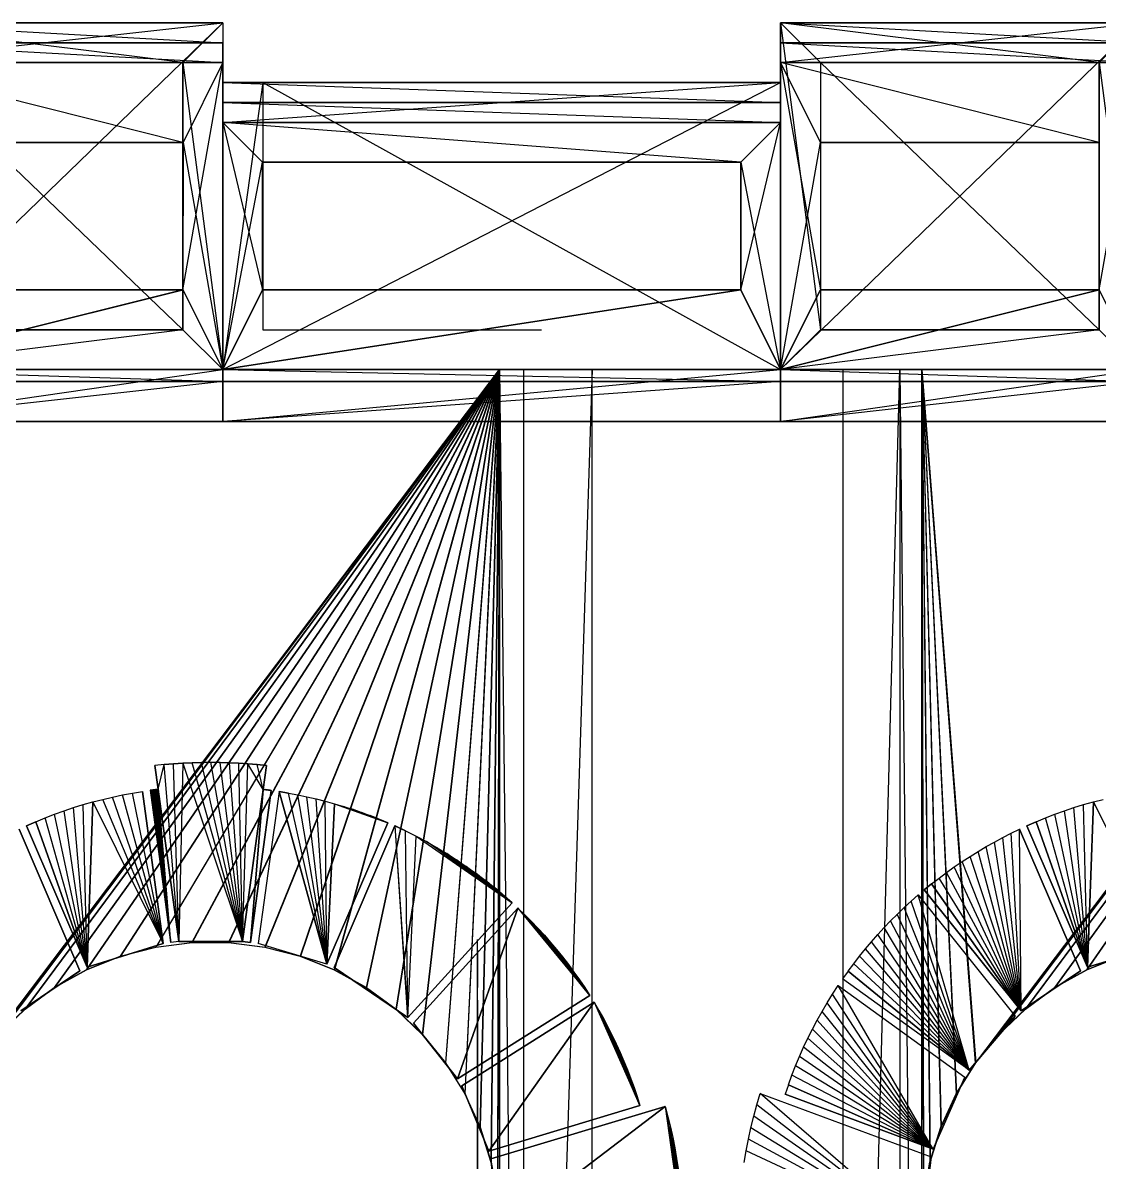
# Model space of a CAD drawing. Extents: x -41 to 47, y -35.8 to 51.3.
# Drawn here: x 27.732 to 30.432, y 44.107 to 46.965 of the extents above; entities that cross this region are included whole.
import ezdxf

# ---------------------------------------------------------------- set-up
doc = ezdxf.new("R2010")
doc.units = 0
doc.header["$MEASUREMENT"] = 0
doc.layers.add('PYDXF', color=8, linetype='CONTINUOUS')

msp = doc.modelspace()

# ---------------------------------------------------------------- linework, layer by layer
at = {"layer": 'PYDXF'}
for p, q in [((28.2332, 46.9654), (27.3337, 46.9654)), ((27.3337, 46.0954), (28.2332, 46.9654)), ((28.2336, 46.9654), (27.3341, 46.9654)), ((27.3341, 46.8654), (28.2336, 46.9654)), ((28.1336, 46.8654), (27.3341, 46.9654)), ((27.3341, 46.9654), (28.2336, 46.9654)), ((28.2332, 46.9654), (27.3341, 46.9654)), ((27.3341, 46.9654), (28.2337, 46.9154)), ((28.2336, 46.9654), (28.1336, 46.8654)), ((28.2332, 46.9654), (28.2332, 46.0954)), ((28.2332, 46.9654), (28.2336, 46.9654)), ((28.2332, 46.9654), (28.2336, 46.0954)), ((28.2336, 46.9654), (28.2336, 46.8654)), ((28.2336, 46.9654), (28.2336, 46.0954)), ((28.2337, 46.9654), (28.2337, 46.9154)), ((30.5319, 46.9654), (29.6324, 46.9654)), ((29.6324, 46.0954), (29.6324, 46.9654)), ((29.6324, 46.0954), (30.5319, 46.9654)), ((29.6328, 46.9654), (29.6324, 46.0954)), ((29.6324, 46.9654), (29.6328, 46.9654)), ((29.6328, 46.9654), (29.7328, 46.1954)), ((30.4324, 46.8654), (29.6328, 46.9654)), ((29.6328, 46.9654), (30.5324, 46.9654)), ((29.6328, 46.9654), (29.6328, 46.0954)), ((29.6328, 46.9654), (29.7328, 46.8654)), ((30.5319, 46.9654), (29.6328, 46.9654)), ((30.5324, 46.9654), (29.6329, 46.9654)), ((29.6329, 46.9654), (29.6329, 46.9154)), ((29.6329, 46.8654), (29.6329, 46.9654)), ((29.6329, 46.8654), (30.5324, 46.9654)), ((29.6329, 46.9654), (30.5325, 46.9654)), ((29.6329, 46.9654), (30.5325, 46.9154)), ((29.6329, 46.9154), (29.6329, 46.9654)), ((30.5324, 46.9654), (30.4324, 46.8654)), ((27.3341, 46.9154), (28.2336, 46.8654)), ((27.3341, 46.9154), (28.2337, 46.9154)), ((28.2337, 46.9154), (27.3341, 46.9154)), ((28.2336, 46.8654), (28.2336, 46.9154)), ((29.6329, 46.9154), (30.5324, 46.8654)), ((29.6329, 46.9154), (30.5325, 46.9154)), ((29.6329, 46.9154), (29.6329, 46.8654)), ((30.5325, 46.9154), (29.6329, 46.9154)), ((27.3341, 46.8654), (28.2336, 46.8654)), ((28.2336, 46.8654), (27.3341, 46.8654)), ((28.1336, 46.6654), (27.3341, 46.8654)), ((27.434, 46.8654), (28.1336, 46.1954)), ((27.434, 46.8654), (28.1336, 46.8654)), ((28.1336, 46.8654), (27.434, 46.8654)), ((28.1336, 46.1954), (28.1336, 46.8654)), ((28.1336, 46.8654), (28.1336, 46.1954)), ((28.1336, 46.8654), (28.2336, 46.0954)), ((28.1336, 46.2954), (28.2336, 46.8654)), ((28.2336, 46.8654), (28.1337, 46.6654)), ((28.2336, 46.8654), (28.2336, 46.0954)), ((28.2336, 46.0954), (28.2336, 46.8654)), ((29.6329, 46.8654), (30.5324, 46.8654)), ((30.5324, 46.8654), (29.6329, 46.8654)), ((29.7328, 46.6654), (29.6329, 46.8654)), ((29.6329, 46.8654), (29.6329, 46.0954)), ((29.6329, 46.8654), (29.7329, 46.2954)), ((29.6329, 46.8654), (29.7329, 46.6654)), ((30.4325, 46.6654), (29.6329, 46.8654)), ((29.6329, 46.0954), (29.6329, 46.8654)), ((29.7328, 46.8654), (30.4324, 46.1954)), ((29.7328, 46.8654), (30.4324, 46.8654)), ((29.7328, 46.8654), (29.7328, 46.1954)), ((30.4324, 46.8654), (29.7328, 46.8654)), ((30.4324, 46.1954), (30.4324, 46.8654)), ((30.4324, 46.8654), (30.4324, 46.1954)), ((30.4324, 46.8654), (30.5324, 46.0954)), ((30.4325, 46.2954), (30.5324, 46.8654)), ((29.6325, 46.8154), (28.2332, 46.8154)), ((28.2332, 46.0954), (28.2332, 46.8154)), ((28.2332, 46.0954), (29.6325, 46.8154)), ((28.2332, 46.8154), (28.2336, 46.8154)), ((28.2336, 46.8154), (28.2332, 46.0954)), ((29.6329, 46.8154), (28.2336, 46.8154)), ((28.2336, 46.7154), (28.2336, 46.8154)), ((28.2336, 46.7154), (29.6329, 46.8154)), ((28.3336, 46.8154), (28.2336, 46.0954)), ((28.2336, 46.8154), (28.2336, 46.0954)), ((28.3336, 46.8154), (28.2336, 46.8154)), ((29.6325, 46.8154), (28.2336, 46.8154)), ((28.2337, 46.7654), (28.2336, 46.8154)), ((28.2337, 46.8154), (28.2337, 46.7654)), ((28.2337, 46.8154), (29.6329, 46.8154)), ((28.2337, 46.8154), (29.6329, 46.7654)), ((28.3336, 46.8154), (28.3336, 46.1954)), ((28.3336, 46.8154), (29.6329, 46.8154)), ((28.3336, 46.8154), (29.6329, 46.0954)), ((29.6325, 46.8154), (28.3336, 46.8154)), ((29.6325, 46.8154), (29.6325, 46.0954)), ((29.6325, 46.8154), (29.6329, 46.0954)), ((29.6329, 46.8154), (29.6325, 46.8154)), ((29.6329, 46.8154), (29.6329, 46.7154)), ((29.6329, 46.0954), (29.6329, 46.8154)), ((29.6329, 46.8154), (29.6329, 46.7654)), ((28.2337, 46.7654), (29.6329, 46.7154)), ((28.2337, 46.7654), (29.6329, 46.7654)), ((28.2337, 46.7654), (28.2337, 46.7154)), ((29.6329, 46.7654), (28.2337, 46.7654)), ((29.6329, 46.7154), (29.6329, 46.7654)), ((28.2336, 46.7154), (29.6329, 46.7154)), ((28.3335, 46.6154), (28.2336, 46.7154)), ((28.2336, 46.7154), (28.2336, 46.0954)), ((28.2336, 46.7154), (28.3335, 46.2954)), ((28.2336, 46.7154), (28.3335, 46.6154)), ((29.5329, 46.6154), (28.2336, 46.7154)), ((28.2336, 46.0954), (28.2336, 46.7154)), ((29.6329, 46.7154), (28.2337, 46.7154)), ((29.6329, 46.7154), (29.5329, 46.6154)), ((29.5329, 46.2954), (29.6328, 46.7154)), ((29.6328, 46.7154), (29.6328, 46.0954)), ((29.6328, 46.0954), (29.6329, 46.7154)), ((27.434, 46.6654), (28.1336, 46.6654)), ((28.1337, 46.6654), (27.434, 46.6654)), ((28.1337, 46.6654), (28.1336, 46.2954)), ((28.1336, 46.2954), (28.1336, 46.6654)), ((28.1337, 46.6654), (28.2336, 46.0954)), ((29.6329, 46.0954), (29.7328, 46.6654)), ((30.4325, 46.6654), (29.7328, 46.6654)), ((29.7328, 46.6654), (30.4325, 46.6654)), ((29.7329, 46.6654), (29.7329, 46.2954)), ((30.4325, 46.6654), (30.4325, 46.2954)), ((30.4325, 46.2954), (30.4325, 46.6654)), ((28.2336, 46.0954), (28.3335, 46.6154)), ((28.3335, 46.6154), (28.3335, 46.2954)), ((29.5329, 46.6154), (28.3335, 46.6154)), ((28.3335, 46.2954), (28.3335, 46.6154)), ((28.3335, 46.6154), (29.5329, 46.6154)), ((29.5329, 46.6154), (29.5329, 46.2954)), ((29.5329, 46.6154), (29.6328, 46.0954)), ((29.5329, 46.2954), (29.5329, 46.6154)), ((27.3341, 46.0954), (28.1337, 46.2954)), ((28.1336, 46.2954), (27.3341, 46.0954)), ((27.434, 46.2954), (28.1336, 46.2954)), ((28.1337, 46.2954), (27.434, 46.2954)), ((28.1336, 46.2954), (28.2336, 46.0954)), ((28.2336, 46.0954), (28.3335, 46.2954)), ((28.2336, 46.0954), (29.5329, 46.2954)), ((29.5329, 46.2954), (28.2336, 46.0954)), ((28.3335, 46.2954), (28.2336, 46.0954)), ((28.3335, 46.2954), (29.5329, 46.2954)), ((29.5329, 46.2954), (28.3335, 46.2954)), ((29.6328, 46.0954), (29.5329, 46.2954)), ((29.5329, 46.2954), (29.6328, 46.0954)), ((30.4325, 46.2954), (29.6329, 46.0954)), ((29.6329, 46.0954), (30.4325, 46.2954)), ((29.7329, 46.2954), (29.6329, 46.0954)), ((29.6329, 46.0954), (29.7328, 46.2954)), ((30.4325, 46.2954), (29.7328, 46.2954)), ((29.7328, 46.2954), (30.4325, 46.2954)), ((30.5324, 46.0954), (30.4325, 46.2954)), ((28.1336, 46.1954), (27.3341, 46.0954)), ((28.1336, 46.1954), (27.434, 46.1954)), ((27.434, 46.1954), (28.1336, 46.1954)), ((28.2336, 46.0954), (28.1336, 46.1954)), ((28.3336, 46.1954), (29.0332, 46.1954)), ((29.7328, 46.1954), (29.6328, 46.0954)), ((30.4324, 46.1954), (29.6328, 46.0954)), ((30.4324, 46.1954), (29.7328, 46.1954)), ((29.7328, 46.1954), (30.4324, 46.1954)), ((30.5324, 46.0954), (30.4324, 46.1954)), ((27.3337, 46.0954), (28.2332, 46.0954)), ((27.3337, 46.0954), (28.2336, 46.0954)), ((28.2336, 46.0954), (27.3341, 46.0954)), ((28.2337, 46.0954), (27.3341, 46.0954)), ((27.3341, 46.0954), (28.2336, 46.0954)), ((27.3341, 45.9654), (28.2336, 46.0954)), ((27.3342, 46.0954), (28.2337, 46.0654)), ((27.4771, 46.0954), (28.9271, 46.0954)), ((27.4777, 46.0954), (28.9277, 46.0954)), ((27.4777, 46.0954), (28.9271, 46.0954)), ((28.9271, 46.0954), (27.6121, 44.3564)), ((27.6128, 44.3564), (28.9277, 46.0954)), ((28.9271, 46.0954), (27.6701, 44.4276)), ((28.9277, 46.0954), (27.6708, 44.4276)), ((28.9271, 46.0954), (27.7367, 44.4909)), ((28.9277, 46.0954), (27.7373, 44.4909)), ((28.9271, 46.0954), (27.8107, 44.5452)), ((28.9277, 46.0954), (27.8113, 44.5452)), ((28.9271, 46.0954), (27.8909, 44.5898)), ((28.9277, 46.0954), (27.8916, 44.5898)), ((28.9271, 46.0954), (27.9762, 44.6239)), ((28.9277, 46.0954), (27.9768, 44.6239)), ((28.9271, 46.0954), (28.0651, 44.6469)), ((28.9277, 46.0954), (28.0657, 44.6469)), ((28.9271, 46.0954), (28.1561, 44.6585)), ((28.9277, 46.0954), (28.1568, 44.6585)), ((28.2332, 46.0954), (29.6325, 46.0954)), ((28.2332, 46.0954), (28.2336, 46.0954)), ((28.2332, 46.0954), (29.6329, 46.0954)), ((28.2336, 46.0954), (28.2332, 46.0954)), ((29.6329, 46.0954), (28.2336, 46.0954)), ((28.2336, 46.0954), (28.2337, 46.0654)), ((28.2336, 46.0954), (28.2336, 45.9654)), ((28.2336, 46.0954), (29.6329, 46.0954)), ((28.2336, 45.9654), (29.6329, 46.0954)), ((28.2336, 45.9654), (28.2336, 46.0954)), ((28.2337, 46.0654), (28.2337, 46.0954)), ((28.2337, 46.0954), (29.6329, 46.0654)), ((28.9271, 46.0954), (28.248, 44.6585)), ((28.9277, 46.0954), (28.2486, 44.6585)), ((28.9271, 46.0954), (28.339, 44.6469)), ((28.9277, 46.0954), (28.3397, 44.6469)), ((28.9271, 46.0954), (28.4279, 44.6239)), ((28.9277, 46.0954), (28.4286, 44.6239)), ((28.9271, 46.0954), (28.5132, 44.5898)), ((28.9277, 46.0954), (28.5138, 44.5898)), ((28.9271, 46.0954), (28.5934, 44.5452)), ((28.9277, 46.0954), (28.5941, 44.5452)), ((28.9271, 46.0954), (28.6674, 44.4909)), ((28.9277, 46.0954), (28.6681, 44.4909)), ((28.9271, 46.0954), (28.734, 44.4276)), ((28.9277, 46.0954), (28.7346, 44.4276)), ((28.9271, 46.0954), (28.792, 44.3564)), ((28.9277, 46.0954), (28.7926, 44.3564)), ((28.9271, 46.0954), (28.8405, 44.2785)), ((28.9277, 46.0954), (28.8412, 44.2785)), ((28.9271, 46.0954), (28.8788, 44.1951)), ((28.9277, 46.0954), (28.8795, 44.1951)), ((28.9271, 46.0954), (28.9063, 44.1074)), ((28.9277, 46.0954), (28.9069, 44.1074)), ((28.9271, 46.0954), (28.9224, 44.0171)), ((28.9277, 46.0954), (28.9231, 44.0171)), ((28.9271, 46.0954), (28.9271, 43.9254)), ((28.9271, 46.0954), (28.9277, 46.0954)), ((28.9271, 46.0954), (28.9277, 43.9254)), ((28.9277, 46.0954), (28.9277, 43.9254)), ((28.9278, 40.7954), (28.9278, 46.0954)), ((28.9278, 46.0954), (28.9278, 40.7954)), ((28.9278, 46.0954), (29.9878, 46.0954)), ((28.9278, 46.0954), (28.9888, 40.7954)), ((28.9278, 46.0954), (28.9888, 46.0954)), ((29.9878, 46.0954), (28.9278, 46.0954)), ((28.9888, 46.0954), (29.1602, 46.0954)), ((29.9878, 46.0954), (28.9888, 46.0954)), ((29.1602, 46.0954), (28.9888, 40.7954)), ((28.9888, 40.7954), (28.9888, 46.0954)), ((29.1602, 46.0954), (29.79, 46.0954)), ((29.1602, 40.7954), (29.1602, 46.0954)), ((29.9878, 46.0954), (29.1602, 46.0954)), ((29.6324, 46.0954), (30.5319, 46.0954)), ((29.6324, 46.0954), (29.6328, 46.0954)), ((29.6324, 46.0954), (30.5324, 46.0954)), ((29.6329, 46.0954), (29.6325, 46.0954)), ((29.6329, 46.0654), (29.6329, 46.0954)), ((29.6329, 46.0954), (29.6329, 46.0654)), ((29.6329, 46.0954), (29.6329, 45.9654)), ((30.5324, 46.0954), (29.6329, 46.0954)), ((29.6329, 46.0954), (30.5324, 46.0954)), ((29.6329, 46.0954), (30.5324, 46.0654)), ((29.6329, 45.9654), (30.5324, 46.0954)), ((29.6329, 45.9654), (29.6329, 46.0954)), ((29.79, 46.0954), (29.9325, 46.0954)), ((29.79, 40.7954), (29.79, 46.0954)), ((29.9878, 46.0954), (29.79, 46.0954)), ((29.79, 40.7954), (29.9325, 46.0954)), ((29.9325, 46.0954), (29.9878, 46.0954)), ((29.9325, 46.0954), (29.9325, 40.7954)), ((29.9878, 46.0954), (29.9325, 46.0954)), ((29.9325, 46.0954), (29.9878, 40.7954)), ((29.9871, 43.9254), (29.9871, 46.0954)), ((29.9871, 46.0954), (31.4371, 46.0954)), ((29.9871, 46.0954), (29.9917, 44.0171)), ((29.9871, 46.0954), (29.9877, 46.0954)), ((29.9877, 46.0954), (29.9871, 43.9254)), ((29.9871, 46.0954), (30.0736, 44.2785)), ((29.9871, 46.0954), (30.0078, 44.1074)), ((29.9871, 46.0954), (30.0353, 44.1951)), ((30.1221, 44.3564), (29.9871, 46.0954)), ((29.9877, 46.0954), (29.9877, 43.9254)), ((29.9923, 44.0171), (29.9877, 46.0954)), ((29.9877, 46.0954), (30.0359, 44.1951)), ((29.9877, 46.0954), (30.0085, 44.1074)), ((29.9877, 46.0954), (30.1228, 44.3564)), ((29.9877, 46.0954), (30.0743, 44.2785)), ((29.9877, 46.0954), (31.4377, 46.0954)), ((29.9877, 46.0954), (31.4371, 46.0954)), ((29.9878, 46.0954), (29.9878, 40.7954)), ((29.9878, 40.7954), (29.9878, 46.0954)), ((31.4371, 46.0954), (30.1221, 44.3564)), ((30.1228, 44.3564), (31.4377, 46.0954)), ((31.4371, 46.0954), (30.1801, 44.4276)), ((31.4377, 46.0954), (30.1808, 44.4276)), ((31.4371, 46.0954), (30.2467, 44.4909)), ((31.4377, 46.0954), (30.2473, 44.4909)), ((31.4371, 46.0954), (30.3207, 44.5452)), ((31.4377, 46.0954), (30.3213, 44.5452)), ((31.4371, 46.0954), (30.4009, 44.5898)), ((31.4377, 46.0954), (30.4016, 44.5898)), ((27.3341, 46.0654), (28.2336, 46.0654)), ((28.2336, 46.0654), (27.3341, 45.9654)), ((28.2337, 46.0654), (27.3342, 46.0654)), ((28.2336, 46.0654), (29.6329, 46.0654)), ((29.6329, 46.0654), (28.2336, 45.9654)), ((28.2336, 46.0654), (28.2336, 45.9654)), ((29.6329, 46.0654), (28.2337, 46.0654)), ((29.6329, 45.9654), (29.6329, 46.0654)), ((29.6329, 46.0654), (30.5324, 46.0654)), ((30.5324, 46.0654), (29.6329, 45.9654)), ((29.6329, 46.0654), (29.6329, 45.9654)), ((30.5324, 46.0654), (29.6329, 46.0654)), ((28.2336, 45.9654), (27.3341, 45.9654)), ((27.3341, 45.9654), (28.2336, 45.9654)), ((29.6329, 45.9654), (28.2336, 45.9654)), ((28.2336, 45.9654), (29.6329, 45.9654)), ((30.5324, 45.9654), (29.6329, 45.9654)), ((29.6329, 45.9654), (30.5324, 45.9654)), ((28.0866, 45.1045), (28.0633, 45.102)), ((28.0714, 45.0426), (28.0866, 45.1045)), ((28.1098, 45.1066), (28.0865, 45.1045)), ((28.0866, 45.1045), (28.1099, 45.1066)), ((28.1232, 44.661), (28.0866, 45.1045)), ((28.1332, 45.1082), (28.1098, 45.1066)), ((28.1099, 45.1066), (28.1332, 45.1082)), ((28.1232, 44.661), (28.1099, 45.1066)), ((28.1332, 45.1082), (28.1232, 44.661)), ((28.1332, 45.1082), (28.1565, 45.1093)), ((28.1565, 45.1093), (28.1332, 45.1082)), ((28.1332, 45.1082), (28.283, 44.661)), ((28.1565, 45.1093), (28.1799, 45.11)), ((28.1799, 45.11), (28.1565, 45.1093)), ((28.283, 44.661), (28.1565, 45.1093)), ((28.1799, 45.11), (28.2033, 45.1102)), ((28.2032, 45.1102), (28.1799, 45.11)), ((28.283, 44.661), (28.1799, 45.11)), ((28.2266, 45.11), (28.2032, 45.1102)), ((28.2033, 45.1102), (28.2267, 45.11)), ((28.283, 44.661), (28.2033, 45.1102)), ((28.25, 45.1093), (28.2266, 45.11)), ((28.2267, 45.11), (28.25, 45.1093)), ((28.283, 44.661), (28.2267, 45.11)), ((28.2733, 45.1081), (28.25, 45.1093)), ((28.25, 45.1093), (28.2734, 45.1081)), ((28.283, 44.661), (28.25, 45.1093)), ((28.2967, 45.1065), (28.2733, 45.1081)), ((28.2734, 45.1081), (28.2967, 45.1065)), ((28.283, 44.661), (28.2734, 45.1081)), ((28.283, 44.661), (28.2967, 45.1065)), ((28.3199, 45.1044), (28.2967, 45.1065)), ((28.2967, 45.1065), (28.32, 45.1044)), ((28.3351, 45.0424), (28.2967, 45.1065)), ((28.3432, 45.1019), (28.3199, 45.1044)), ((28.32, 45.1044), (28.3432, 45.1019)), ((28.3351, 45.0424), (28.32, 45.1044)), ((28.0633, 45.1022), (28.0633, 45.102)), ((28.0714, 45.0426), (28.0633, 45.102)), ((28.0633, 45.102), (28.0714, 45.0426)), ((28.3432, 45.1019), (28.3351, 45.0424)), ((28.3351, 45.0424), (28.3432, 45.1019)), ((28.3432, 45.1021), (28.3432, 45.1019)), ((27.9323, 45.0173), (27.957, 45.0231)), ((27.957, 45.0231), (27.9818, 45.0283)), ((28.0835, 44.6555), (27.957, 45.0231)), ((27.9818, 45.0283), (28.0067, 45.033)), ((28.0835, 44.6555), (27.9818, 45.0283)), ((28.0067, 45.033), (28.0318, 45.0372)), ((28.0835, 44.6555), (28.0067, 45.033)), ((28.0317, 45.0374), (28.0317, 45.0372)), ((28.0835, 44.6555), (28.0317, 45.0372)), ((28.0318, 45.0372), (28.0835, 44.6555)), ((28.0532, 45.0403), (28.0515, 45.04)), ((28.0515, 45.04), (28.1033, 44.6586)), ((28.0548, 45.0405), (28.0532, 45.0403)), ((28.0532, 45.0403), (28.0549, 45.0405)), ((28.1033, 44.6586), (28.0532, 45.0403)), ((28.0565, 45.0407), (28.0548, 45.0405)), ((28.0549, 45.0405), (28.0565, 45.0407)), ((28.1033, 44.6586), (28.0549, 45.0405)), ((28.0581, 45.0409), (28.0565, 45.0407)), ((28.0565, 45.0407), (28.0582, 45.0409)), ((28.1033, 44.6586), (28.0565, 45.0407)), ((28.0598, 45.0411), (28.0581, 45.0409)), ((28.0582, 45.0409), (28.0598, 45.0411)), ((28.1033, 44.6586), (28.0582, 45.0409)), ((28.0614, 45.0413), (28.0598, 45.0411)), ((28.0598, 45.0411), (28.0615, 45.0413)), ((28.1033, 44.6586), (28.0598, 45.0411)), ((28.0631, 45.0415), (28.0614, 45.0413)), ((28.0615, 45.0413), (28.0631, 45.0415)), ((28.1033, 44.6586), (28.0615, 45.0413)), ((28.0648, 45.0418), (28.0631, 45.0415)), ((28.0631, 45.0415), (28.0648, 45.0418)), ((28.1033, 44.6586), (28.0631, 45.0415)), ((28.0648, 45.0418), (28.0664, 45.042)), ((28.0664, 45.042), (28.0648, 45.0418)), ((28.1033, 44.6586), (28.0648, 45.0418)), ((28.0664, 45.042), (28.0681, 45.0422)), ((28.0681, 45.0422), (28.0664, 45.042)), ((28.1033, 44.6586), (28.0664, 45.042)), ((28.0697, 45.0424), (28.0681, 45.0422)), ((28.0681, 45.0422), (28.0697, 45.0424)), ((28.1033, 44.6586), (28.0681, 45.0422)), ((28.0714, 45.0426), (28.0697, 45.0424)), ((28.0697, 45.0424), (28.0714, 45.0426)), ((28.1033, 44.6586), (28.0697, 45.0424)), ((28.0714, 45.0426), (28.1231, 44.661)), ((28.1232, 44.661), (28.0714, 45.0426)), ((28.1033, 44.6586), (28.0714, 45.0426)), ((28.3351, 45.0424), (28.283, 44.661)), ((28.283, 44.661), (28.3351, 45.0424)), ((28.3351, 45.0424), (28.3028, 44.6585)), ((28.3028, 44.6585), (28.3351, 45.0424)), ((28.3028, 44.6585), (28.3549, 45.0399)), ((28.3549, 45.0399), (28.3028, 44.6585)), ((28.3747, 45.037), (28.3226, 44.6554)), ((28.3351, 45.0424), (28.3367, 45.0422)), ((28.3351, 45.0424), (28.3549, 45.0399)), ((28.3367, 45.0422), (28.3384, 45.042)), ((28.3549, 45.0399), (28.3367, 45.0422)), ((28.3384, 45.042), (28.3401, 45.0418)), ((28.3549, 45.0399), (28.3384, 45.042)), ((28.34, 45.0418), (28.3417, 45.0416)), ((28.3549, 45.0399), (28.34, 45.0418)), ((28.3417, 45.0416), (28.3434, 45.0414)), ((28.3549, 45.0399), (28.3417, 45.0416)), ((28.3433, 45.0414), (28.345, 45.0412)), ((28.3549, 45.0399), (28.3433, 45.0414)), ((28.3549, 45.0399), (28.345, 45.0412)), ((28.345, 45.0412), (28.3466, 45.041)), ((28.3549, 45.0399), (28.3466, 45.041)), ((28.3467, 45.041), (28.3483, 45.0408)), ((28.3549, 45.0399), (28.3483, 45.0408)), ((28.3483, 45.0408), (28.35, 45.0406)), ((28.3549, 45.0399), (28.35, 45.0406)), ((28.35, 45.0406), (28.3516, 45.0404)), ((28.3516, 45.0404), (28.3533, 45.0401)), ((28.3549, 45.0399), (28.3516, 45.0404)), ((28.3549, 45.0399), (28.3533, 45.0401)), ((28.3533, 45.0401), (28.3549, 45.0399)), ((28.3747, 45.037), (28.4947, 44.604)), ((28.3747, 45.037), (28.3981, 45.0332)), ((28.4947, 44.604), (28.3747, 45.037)), ((28.3981, 45.0332), (28.3747, 45.037)), ((28.3981, 45.0332), (28.4214, 45.0288)), ((28.4947, 44.604), (28.3981, 45.0332)), ((28.4214, 45.0288), (28.4446, 45.0239)), ((28.4947, 44.604), (28.4214, 45.0288)), ((28.4446, 45.0239), (28.4677, 45.0186)), ((28.4947, 44.604), (28.4446, 45.0239)), ((28.4947, 44.604), (28.4676, 45.0186)), ((28.4676, 45.0186), (28.4906, 45.0128)), ((27.8351, 44.9885), (27.8592, 44.9965)), ((27.8591, 44.9965), (27.8834, 45.004)), ((27.8932, 44.596), (27.8591, 44.9965)), ((27.8834, 45.004), (27.9078, 45.0109)), ((27.8932, 44.596), (27.8834, 45.004)), ((27.8932, 44.596), (27.9078, 45.0109)), ((27.9078, 45.0109), (27.8932, 44.596)), ((27.9078, 45.0109), (27.9323, 45.0173)), ((27.9078, 45.0109), (28.0835, 44.6555)), ((28.0835, 44.6555), (27.9323, 45.0173)), ((28.4906, 45.0128), (28.5135, 45.0065)), ((28.4947, 44.604), (28.4906, 45.0128)), ((28.4947, 44.604), (28.5134, 45.0065)), ((28.5135, 45.0065), (28.4947, 44.604)), ((28.5134, 45.0065), (28.5361, 44.9997)), ((28.5134, 45.0065), (28.6472, 44.9587)), ((28.5361, 44.9997), (28.5587, 44.9924)), ((28.6472, 44.9587), (28.5361, 44.9997)), ((28.6472, 44.9587), (28.5587, 44.9924)), ((28.5587, 44.9924), (28.5811, 44.9847)), ((30.3451, 44.9885), (30.3692, 44.9965)), ((30.3691, 44.9965), (30.3934, 45.004)), ((30.4032, 44.596), (30.3691, 44.9965)), ((30.3934, 45.004), (30.4178, 45.0109)), ((30.4032, 44.596), (30.3934, 45.004)), ((30.4032, 44.596), (30.4178, 45.0109)), ((30.4178, 45.0109), (30.4032, 44.596)), ((30.4178, 45.0109), (30.4423, 45.0173)), ((30.4178, 45.0109), (30.5935, 44.6555)), ((27.7641, 44.9612), (27.7408, 44.951)), ((27.7409, 44.951), (27.7641, 44.9612)), ((27.7641, 44.9612), (27.7875, 44.9708)), ((27.7641, 44.9612), (27.8932, 44.596)), ((27.8932, 44.596), (27.7641, 44.9612)), ((27.7875, 44.9708), (27.8112, 44.9799)), ((27.8932, 44.596), (27.7875, 44.9708)), ((27.8112, 44.9799), (27.8351, 44.9885)), ((27.8932, 44.596), (27.8112, 44.9799)), ((27.8932, 44.596), (27.8351, 44.9885)), ((28.5811, 44.9847), (28.6033, 44.9765)), ((28.6472, 44.9587), (28.5811, 44.9847)), ((28.6033, 44.9765), (28.6254, 44.9678)), ((28.6472, 44.9587), (28.6033, 44.9765)), ((28.6254, 44.9678), (28.6472, 44.9587)), ((28.6472, 44.9587), (28.6254, 44.9678)), ((30.2741, 44.9612), (30.2508, 44.951)), ((30.2509, 44.951), (30.2741, 44.9612)), ((30.2741, 44.9612), (30.2975, 44.9708)), ((30.2741, 44.9612), (30.4032, 44.596)), ((30.4032, 44.596), (30.2741, 44.9612)), ((30.2975, 44.9708), (30.3212, 44.9799)), ((30.4032, 44.596), (30.2975, 44.9708)), ((30.3212, 44.9799), (30.3451, 44.9885)), ((30.4032, 44.596), (30.3212, 44.9799)), ((30.4032, 44.596), (30.3451, 44.9885)), ((27.7227, 44.9427), (27.8752, 44.5872)), ((27.8752, 44.5872), (27.7227, 44.9427)), ((27.7408, 44.9512), (27.7408, 44.951)), ((27.8932, 44.596), (27.7408, 44.951)), ((27.7409, 44.951), (27.8932, 44.596)), ((28.4947, 44.604), (28.6472, 44.9587)), ((28.6472, 44.9587), (28.4947, 44.604)), ((28.6655, 44.9506), (28.5129, 44.5957)), ((28.5129, 44.5957), (28.6655, 44.9506)), ((28.6656, 44.9508), (28.6655, 44.9506)), ((28.6655, 44.9506), (28.6979, 44.47)), ((28.6655, 44.9506), (28.6922, 44.9382)), ((28.6979, 44.47), (28.6656, 44.9506)), ((28.6922, 44.9382), (28.6656, 44.9506)), ((28.6922, 44.9382), (28.7185, 44.925)), ((28.6979, 44.47), (28.6922, 44.9382)), ((30.1903, 44.9215), (30.2114, 44.9323)), ((30.2114, 44.9323), (30.2327, 44.9427)), ((30.2366, 44.4872), (30.2114, 44.9323)), ((30.2324, 44.9433), (30.2327, 44.9427)), ((30.2327, 44.9427), (30.3853, 44.5872)), ((30.2367, 44.4872), (30.2327, 44.9427)), ((30.3852, 44.5872), (30.2327, 44.9427)), ((30.2508, 44.9512), (30.2508, 44.951)), ((30.4032, 44.596), (30.2508, 44.951)), ((30.2509, 44.951), (30.4032, 44.596)), ((28.6979, 44.47), (28.7185, 44.925)), ((28.7185, 44.925), (28.9594, 44.7577)), ((28.7185, 44.925), (28.7445, 44.9112)), ((28.7445, 44.9112), (28.7701, 44.8967)), ((28.9594, 44.7577), (28.7445, 44.9112)), ((30.1488, 44.8987), (30.1694, 44.9103)), ((30.1694, 44.9103), (30.1903, 44.9215)), ((30.2366, 44.4872), (30.1694, 44.9103)), ((30.2366, 44.4872), (30.1903, 44.9215)), ((28.9594, 44.7577), (28.7701, 44.8967)), ((28.7701, 44.8967), (28.7953, 44.8815)), ((28.7953, 44.8815), (28.8201, 44.8657)), ((28.9594, 44.7577), (28.7953, 44.8815)), ((30.1083, 44.874), (30.1285, 44.8866)), ((30.2366, 44.4872), (30.1284, 44.8866)), ((30.1285, 44.8866), (30.1488, 44.8987)), ((30.2366, 44.4872), (30.1488, 44.8987)), ((28.8201, 44.8657), (28.8445, 44.8493)), ((28.9594, 44.7577), (28.8201, 44.8657)), ((28.8445, 44.8493), (28.8684, 44.8322)), ((28.9594, 44.7577), (28.8445, 44.8493)), ((30.0496, 44.834), (30.0689, 44.8478)), ((30.0689, 44.8478), (30.0885, 44.8611)), ((30.2366, 44.4872), (30.0689, 44.8478)), ((30.0885, 44.8611), (30.1083, 44.874)), ((30.2366, 44.4872), (30.0885, 44.8611)), ((30.2366, 44.4872), (30.1083, 44.874)), ((28.9594, 44.7577), (28.8684, 44.8322)), ((28.8684, 44.8322), (28.8919, 44.8144)), ((30.012, 44.8053), (30.0307, 44.8198)), ((30.0306, 44.8198), (30.0496, 44.834)), ((30.2366, 44.4872), (30.0306, 44.8198)), ((30.2366, 44.4872), (30.0496, 44.834)), ((28.9594, 44.7577), (28.8919, 44.8144)), ((28.8919, 44.8144), (28.9149, 44.7961)), ((28.9149, 44.7961), (28.9374, 44.7772)), ((28.9594, 44.7577), (28.9149, 44.7961)), ((29.9934, 44.7904), (29.9936, 44.7903)), ((30.0119, 44.8053), (29.9936, 44.7903)), ((29.9936, 44.7903), (30.0119, 44.8053)), ((30.2366, 44.4872), (29.9936, 44.7903)), ((29.9936, 44.7903), (30.2366, 44.4872)), ((30.0119, 44.8053), (30.2366, 44.4872)), ((30.2367, 44.4872), (30.012, 44.8053)), ((28.9374, 44.7772), (28.9595, 44.7577)), ((28.9594, 44.7577), (28.9374, 44.7772)), ((29.9431, 44.7457), (29.9605, 44.7617)), ((29.9605, 44.7617), (29.9783, 44.7774)), ((30.1063, 44.3377), (29.9605, 44.7617)), ((29.9779, 44.7779), (29.9783, 44.7774)), ((30.1063, 44.3377), (29.9783, 44.7774)), ((29.9783, 44.7774), (30.2217, 44.4738)), ((28.6979, 44.47), (28.9594, 44.7577)), ((28.9595, 44.7577), (28.6979, 44.47)), ((28.9741, 44.7441), (28.7123, 44.4561)), ((28.9741, 44.7441), (28.8228, 44.3162)), ((28.8228, 44.3162), (28.9741, 44.7441)), ((28.9742, 44.7442), (28.9741, 44.7441)), ((28.9741, 44.7441), (29.1544, 44.5252)), ((28.9741, 44.7441), (28.9912, 44.7277)), ((28.9912, 44.7277), (28.9741, 44.7441)), ((29.926, 44.7293), (29.9431, 44.7457)), ((30.1063, 44.3377), (29.9431, 44.7457)), ((28.9912, 44.7277), (29.0079, 44.7109)), ((29.1544, 44.5252), (28.9912, 44.7277)), ((29.0079, 44.7109), (29.0243, 44.6938)), ((29.1544, 44.5252), (29.0079, 44.7109)), ((29.8928, 44.6955), (29.9092, 44.7126)), ((29.9092, 44.7126), (29.926, 44.7293)), ((30.1063, 44.3377), (29.9092, 44.7126)), ((30.1063, 44.3377), (29.9259, 44.7293)), ((29.0243, 44.6938), (29.0403, 44.6763)), ((29.1544, 44.5252), (29.0243, 44.6938)), ((29.1544, 44.5252), (29.0403, 44.6763)), ((29.0403, 44.6763), (29.0559, 44.6585)), ((29.8611, 44.6602), (29.8768, 44.678)), ((29.8768, 44.678), (29.8928, 44.6955)), ((30.1063, 44.3377), (29.8768, 44.678)), ((30.1063, 44.3377), (29.8928, 44.6955)), ((27.8932, 44.596), (28.0835, 44.6555)), ((28.0835, 44.6555), (27.8932, 44.596)), ((27.9762, 44.6239), (28.0651, 44.6469)), ((27.9762, 44.6239), (28.0657, 44.6469)), ((27.9768, 44.6239), (28.0657, 44.6469)), ((28.0651, 44.6469), (28.1561, 44.6585)), ((28.0651, 44.6469), (28.1568, 44.6585)), ((28.0657, 44.6469), (28.0651, 44.6469)), ((28.0657, 44.6469), (28.1568, 44.6585)), ((28.1231, 44.661), (28.1033, 44.6586)), ((28.283, 44.661), (28.1231, 44.661)), ((28.1231, 44.661), (28.283, 44.661)), ((28.1561, 44.6585), (28.248, 44.6585)), ((28.1561, 44.6585), (28.2486, 44.6585)), ((28.1568, 44.6585), (28.1561, 44.6585)), ((28.1568, 44.6585), (28.2486, 44.6585)), ((28.248, 44.6585), (28.339, 44.6469)), ((28.248, 44.6585), (28.3397, 44.6469)), ((28.2486, 44.6585), (28.248, 44.6585)), ((28.2486, 44.6585), (28.3397, 44.6469)), ((28.3028, 44.6585), (28.283, 44.661)), ((28.283, 44.661), (28.3028, 44.6585)), ((28.4947, 44.604), (28.3226, 44.6554)), ((28.339, 44.6469), (28.4279, 44.6239)), ((28.339, 44.6469), (28.4286, 44.6239)), ((28.3397, 44.6469), (28.339, 44.6469)), ((28.3397, 44.6469), (28.4286, 44.6239)), ((28.8725, 44.6388), (28.8725, 44.6654)), ((29.1544, 44.5252), (29.0559, 44.6585)), ((29.0559, 44.6585), (29.0712, 44.6404)), ((29.8458, 44.6421), (29.8611, 44.6602)), ((30.1063, 44.3377), (29.8611, 44.6602)), ((30.4032, 44.596), (30.5935, 44.6555)), ((30.5935, 44.6555), (30.4032, 44.596)), ((27.8909, 44.5898), (27.9762, 44.6239)), ((27.8909, 44.5898), (27.9768, 44.6239)), ((27.8916, 44.5898), (27.9768, 44.6239)), ((27.9768, 44.6239), (27.9762, 44.6239)), ((28.4279, 44.6239), (28.5132, 44.5898)), ((28.4286, 44.6239), (28.4279, 44.6239)), ((28.4279, 44.6239), (28.5138, 44.5898)), ((28.4286, 44.6239), (28.5138, 44.5898)), ((28.8725, 44.5354), (28.8725, 44.6388)), ((28.8725, 44.6388), (28.8725, 44.5454)), ((29.0712, 44.6404), (29.0861, 44.6219)), ((29.1544, 44.5252), (29.0712, 44.6404)), ((29.1544, 44.5252), (29.086, 44.6219)), ((29.0861, 44.6219), (29.1005, 44.6031)), ((29.8164, 44.605), (29.8309, 44.6237)), ((29.8309, 44.6237), (29.8458, 44.6421)), ((30.1063, 44.3377), (29.8309, 44.6237)), ((30.1063, 44.3377), (29.8458, 44.6421)), ((30.4009, 44.5898), (30.4862, 44.6239)), ((30.4009, 44.5898), (30.4869, 44.6239)), ((30.4016, 44.5898), (30.4869, 44.6239)), ((27.8107, 44.5452), (27.8909, 44.5898)), ((27.8107, 44.5452), (27.8916, 44.5898)), ((27.8113, 44.5452), (27.8916, 44.5898)), ((27.8916, 44.5898), (27.8909, 44.5898)), ((28.6979, 44.47), (28.5129, 44.5957)), ((28.5129, 44.5957), (28.6979, 44.47)), ((28.5132, 44.5898), (28.5934, 44.5452)), ((28.5138, 44.5898), (28.5132, 44.5898)), ((28.5132, 44.5898), (28.5941, 44.5452)), ((28.5138, 44.5898), (28.5941, 44.5452)), ((29.1005, 44.6031), (29.1146, 44.5841)), ((29.1544, 44.5252), (29.1005, 44.6031)), ((29.8023, 44.586), (29.8164, 44.605)), ((30.1063, 44.3377), (29.8164, 44.605)), ((30.3207, 44.5452), (30.4009, 44.5898)), ((30.3207, 44.5452), (30.4016, 44.5898)), ((30.3213, 44.5452), (30.4016, 44.5898)), ((30.4016, 44.5898), (30.4009, 44.5898)), ((27.7266, 44.4872), (27.8752, 44.5872)), ((27.8752, 44.5872), (27.7267, 44.4872)), ((29.1146, 44.5841), (29.1283, 44.5647)), ((29.1544, 44.5252), (29.1146, 44.5841)), ((29.1283, 44.5647), (29.1415, 44.5451)), ((29.1544, 44.5252), (29.1283, 44.5647)), ((29.7884, 44.5668), (29.7886, 44.5667)), ((29.8023, 44.586), (29.7886, 44.5667)), ((30.1063, 44.3377), (29.7886, 44.5667)), ((29.8023, 44.586), (30.1063, 44.3377)), ((30.1063, 44.3377), (29.8023, 44.586)), ((30.2366, 44.4872), (30.3852, 44.5872)), ((30.3853, 44.5872), (30.2367, 44.4872)), ((27.7367, 44.4909), (27.8107, 44.5452)), ((27.7367, 44.4909), (27.8113, 44.5452)), ((27.7373, 44.4909), (27.8113, 44.5452)), ((27.8113, 44.5452), (27.8107, 44.5452)), ((28.5934, 44.5452), (28.6674, 44.4909)), ((28.5941, 44.5452), (28.5934, 44.5452)), ((28.5934, 44.5452), (28.6681, 44.4909)), ((28.5941, 44.5452), (28.6681, 44.4909)), ((28.8725, 44.5138), (28.8725, 44.5454)), ((28.8725, 44.5086), (28.8725, 44.5354)), ((29.1415, 44.5451), (29.1544, 44.5252)), ((29.1544, 44.5252), (29.1415, 44.5451)), ((29.7635, 44.5289), (29.7773, 44.5501)), ((29.7767, 44.5505), (29.7773, 44.5501)), ((30.0158, 44.1402), (29.7773, 44.5501)), ((29.7773, 44.5501), (30.0955, 44.3208)), ((30.2467, 44.4909), (30.3207, 44.5452)), ((30.2467, 44.4909), (30.3213, 44.5452)), ((30.2473, 44.4909), (30.3213, 44.5452)), ((30.3213, 44.5452), (30.3207, 44.5452)), ((28.8228, 44.3162), (29.1544, 44.5252)), ((29.1544, 44.5252), (28.8228, 44.3162)), ((29.1649, 44.5082), (28.8329, 44.2989)), ((28.8329, 44.2989), (29.1649, 44.5082)), ((28.8725, 44.4706), (28.8725, 44.5138)), ((28.8725, 44.5138), (28.8725, 44.5086)), ((28.8725, 44.2537), (28.8725, 44.5086)), ((28.8725, 44.5086), (28.8725, 44.4706)), ((29.1649, 44.5082), (28.9011, 44.1352)), ((28.9011, 44.1352), (29.1649, 44.5082)), ((29.165, 44.5083), (29.1649, 44.5082)), ((29.1649, 44.5082), (29.28, 44.2491)), ((29.1649, 44.5082), (29.1769, 44.4878)), ((29.1769, 44.4878), (29.1649, 44.5082)), ((29.7372, 44.4855), (29.7501, 44.5073)), ((29.7501, 44.5073), (29.7635, 44.5289)), ((30.0158, 44.1402), (29.7501, 44.5073)), ((30.0158, 44.1402), (29.7635, 44.5289)), ((27.6701, 44.4276), (27.7367, 44.4909)), ((27.6701, 44.4276), (27.7373, 44.4909)), ((27.6708, 44.4276), (27.7373, 44.4909)), ((27.7373, 44.4909), (27.7367, 44.4909)), ((28.6674, 44.4909), (28.734, 44.4276)), ((28.6674, 44.4909), (28.7346, 44.4276)), ((28.6681, 44.4909), (28.6674, 44.4909)), ((28.6681, 44.4909), (28.7346, 44.4276)), ((29.1769, 44.4878), (29.1886, 44.4672)), ((29.28, 44.2491), (29.1769, 44.4878)), ((29.7249, 44.4633), (29.7372, 44.4855)), ((30.0158, 44.1402), (29.7372, 44.4855)), ((30.1801, 44.4276), (30.2467, 44.4909)), ((30.1801, 44.4276), (30.2473, 44.4909)), ((30.1808, 44.4276), (30.2473, 44.4909)), ((30.2473, 44.4909), (30.2467, 44.4909)), ((28.8228, 44.3162), (28.7123, 44.4561)), ((28.7123, 44.4561), (28.8228, 44.3162)), ((28.8725, 44.2057), (28.8725, 44.4706)), ((28.8725, 44.4706), (28.8725, 44.2125)), ((29.1886, 44.4672), (29.1998, 44.4463)), ((29.28, 44.2491), (29.1886, 44.4672)), ((29.713, 44.4409), (29.7249, 44.4633)), ((30.0158, 44.1402), (29.7248, 44.4633)), ((30.1063, 44.3377), (30.2217, 44.4738)), ((30.2217, 44.4738), (30.1063, 44.3377)), ((28.734, 44.4276), (28.792, 44.3564)), ((28.7346, 44.4276), (28.734, 44.4276)), ((28.7346, 44.4276), (28.7926, 44.3564)), ((28.7346, 44.4276), (28.792, 44.3564)), ((29.1997, 44.4463), (29.2105, 44.4252)), ((29.28, 44.2491), (29.1997, 44.4463)), ((29.28, 44.2491), (29.2105, 44.4252)), ((29.2105, 44.4252), (29.2208, 44.4038)), ((29.6908, 44.3953), (29.7016, 44.4183)), ((29.7016, 44.4183), (29.713, 44.4409)), ((30.0158, 44.1402), (29.7016, 44.4183)), ((30.0158, 44.1402), (29.713, 44.4409)), ((30.1221, 44.3564), (30.1801, 44.4276)), ((30.1228, 44.3564), (30.1808, 44.4276)), ((30.1228, 44.3564), (30.1801, 44.4276)), ((30.1801, 44.4276), (30.1808, 44.4276)), ((29.28, 44.2491), (29.2208, 44.4038)), ((29.2208, 44.4038), (29.2306, 44.3823)), ((29.6804, 44.3722), (29.6908, 44.3953)), ((30.0158, 44.1402), (29.6908, 44.3953)), ((29.28, 44.2491), (29.2306, 44.3823)), ((29.2307, 44.3823), (29.2401, 44.3605)), ((29.6706, 44.3488), (29.6804, 44.3722)), ((30.0158, 44.1402), (29.6804, 44.3722)), ((28.792, 44.3564), (28.8405, 44.2785)), ((28.792, 44.3564), (28.7926, 44.3564)), ((28.7926, 44.3564), (28.8412, 44.2785)), ((28.7926, 44.3564), (28.8405, 44.2785)), ((29.28, 44.2491), (29.24, 44.3605)), ((29.2401, 44.3605), (29.249, 44.3386)), ((29.249, 44.3386), (29.2575, 44.3165)), ((29.28, 44.2491), (29.249, 44.3386)), ((29.6613, 44.3252), (29.6706, 44.3488)), ((30.0158, 44.1402), (29.6706, 44.3488)), ((30.0736, 44.2785), (30.1221, 44.3564)), ((30.0743, 44.2785), (30.1228, 44.3564)), ((30.0743, 44.2785), (30.1221, 44.3564)), ((30.1221, 44.3564), (30.1228, 44.3564)), ((29.2574, 44.3165), (29.2655, 44.2942)), ((29.28, 44.2491), (29.2574, 44.3165)), ((29.6526, 44.3014), (29.6613, 44.3252)), ((30.0158, 44.1402), (29.6613, 44.3252)), ((30.0158, 44.1402), (30.0955, 44.3208)), ((30.0955, 44.3208), (30.0158, 44.1402)), ((28.9011, 44.1352), (28.8329, 44.2989)), ((28.8329, 44.2989), (28.9011, 44.1352)), ((28.8405, 44.2785), (28.8788, 44.1951)), ((28.8405, 44.2785), (28.8412, 44.2785)), ((28.8412, 44.2785), (28.8795, 44.1951)), ((28.8412, 44.2785), (28.8788, 44.1951)), ((29.2655, 44.2942), (29.273, 44.2717)), ((29.28, 44.2491), (29.2655, 44.2942)), ((29.5735, 44.2509), (29.582, 44.2792)), ((29.9878, 43.9302), (29.5819, 44.2792)), ((29.5819, 44.2792), (30.0105, 44.1208)), ((29.6437, 44.2777), (29.6444, 44.2774)), ((29.6526, 44.3014), (29.6444, 44.2774)), ((30.0158, 44.1402), (29.6444, 44.2774)), ((29.6444, 44.2774), (30.0158, 44.1402)), ((29.6526, 44.3014), (30.0158, 44.1402)), ((30.0158, 44.1402), (29.6526, 44.3014)), ((30.0353, 44.1951), (30.0736, 44.2785)), ((30.0359, 44.1951), (30.0743, 44.2785)), ((30.0359, 44.1951), (30.0736, 44.2785)), ((30.0743, 44.2785), (30.0736, 44.2785)), ((28.8725, 44.2125), (28.8725, 44.2537)), ((28.9011, 44.1352), (29.28, 44.2491)), ((29.2801, 44.2491), (28.9011, 44.1352)), ((29.3431, 44.2471), (28.9062, 44.1159)), ((28.9062, 44.1159), (29.3431, 44.2471)), ((29.3431, 44.2471), (28.9277, 43.9302)), ((28.9277, 43.9302), (29.3431, 44.2471)), ((29.273, 44.2717), (29.2801, 44.2491)), ((29.28, 44.2491), (29.273, 44.2717)), ((29.3431, 44.2471), (29.3876, 43.9302)), ((29.3431, 44.2471), (29.3501, 44.2213)), ((29.3501, 44.2213), (29.3431, 44.2471)), ((29.5657, 44.2224), (29.5735, 44.2509)), ((29.9878, 43.9302), (29.5735, 44.2509)), ((29.3501, 44.2213), (29.3565, 44.1953)), ((29.3876, 43.9302), (29.3501, 44.2213)), ((29.5587, 44.1937), (29.5657, 44.2224)), ((29.9878, 43.9302), (29.5657, 44.2224)), ((28.8725, 44.1855), (28.8725, 44.2125)), ((28.8725, 44.2125), (28.8725, 44.2057)), ((28.8725, 44.2057), (28.8725, 44.1922)), ((28.8725, 44.1922), (28.8725, 44.1855)), ((28.8725, 44.0154), (28.8725, 44.1922)), ((28.8788, 44.1951), (28.9063, 44.1074)), ((28.8788, 44.1951), (28.8795, 44.1951)), ((28.8795, 44.1951), (28.9069, 44.1074)), ((28.8795, 44.1951), (28.9063, 44.1074)), ((29.3565, 44.1953), (29.3623, 44.1692)), ((29.3876, 43.9302), (29.3565, 44.1953)), ((29.5524, 44.1648), (29.5587, 44.1937)), ((29.9878, 43.9302), (29.5587, 44.1937)), ((30.0078, 44.1074), (30.0353, 44.1951)), ((30.0085, 44.1074), (30.0359, 44.1951)), ((30.0085, 44.1074), (30.0353, 44.1951)), ((30.0359, 44.1951), (30.0353, 44.1951)), ((28.8725, 44.0254), (28.8725, 44.1855)), ((28.8725, 44.1855), (28.8725, 44.0254)), ((29.3623, 44.1692), (29.3675, 44.143)), ((29.3876, 43.9302), (29.3623, 44.1692)), ((29.5467, 44.1359), (29.5523, 44.1648)), ((29.9878, 43.9302), (29.5523, 44.1648)), ((29.3876, 43.9302), (29.3675, 44.143)), ((29.3675, 44.143), (29.3721, 44.1166)), ((29.5419, 44.1067), (29.5467, 44.1359)), ((29.9878, 43.9302), (29.5467, 44.1359)), ((28.9277, 43.9302), (28.9062, 44.1159)), ((28.9062, 44.1159), (28.9277, 43.9302)), ((28.9063, 44.1074), (28.9224, 44.0171)), ((28.9063, 44.1074), (28.9069, 44.1074)), ((28.9069, 44.1074), (28.9231, 44.0171)), ((28.9069, 44.1074), (28.9224, 44.0171)), ((29.3876, 43.9302), (29.3721, 44.1166)), ((29.3721, 44.1166), (29.3761, 44.0902)), ((29.9878, 43.9302), (30.0105, 44.1208)), ((30.0105, 44.1208), (29.9878, 43.9302)), ((29.9917, 44.0171), (30.0078, 44.1074)), ((29.9923, 44.0171), (30.0085, 44.1074)), ((29.9923, 44.0171), (30.0078, 44.1074)), ((30.0078, 44.1074), (30.0085, 44.1074))]:
    msp.add_line(p, q, dxfattribs=at)

doc.saveas('drawing.dxf')
